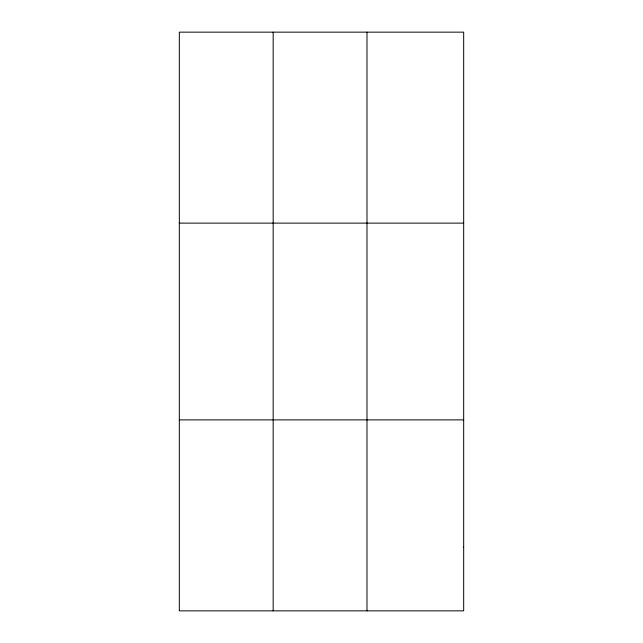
<?xml version="1.0" encoding="UTF-8"?>
<svg xmlns="http://www.w3.org/2000/svg" width="643" height="643" viewBox="0 0 643 643"><rect width="100%" height="100%" fill="white"/><g stroke="black" fill="none" stroke-linecap="round" stroke-linejoin="round"><path stroke-width="0.96" d="M273.162 610.85L273.162 32.15M366.992 610.85L366.992 32.15M179.325 223.121L463.675 223.121M179.325 419.879L463.675 419.879M463.675 547.193L463.675 610.85L179.325 610.85L179.325 32.15L463.675 32.15L463.675 547.193"/></g></svg>
